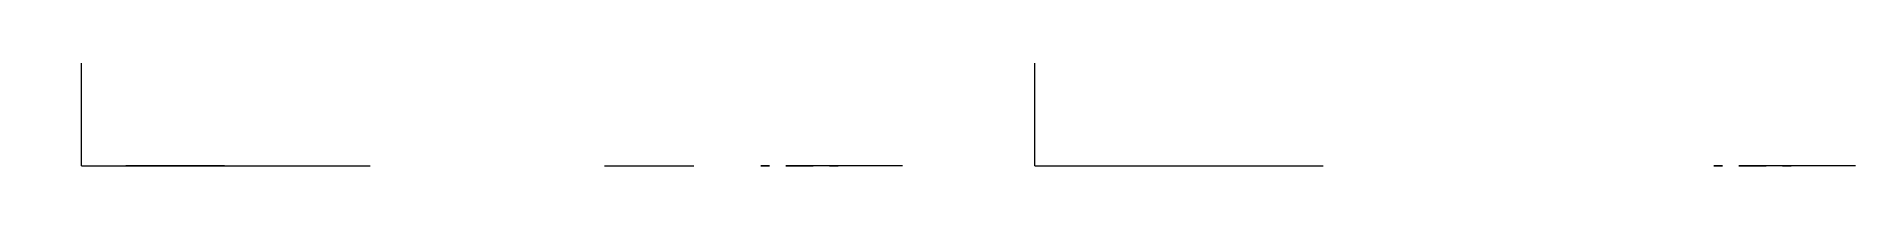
# Model space of a CAD drawing. Header units: millimetres. Extents: x -42720 to -42190, y -2 to 30.
import ezdxf
from ezdxf import colors
from ezdxf.entities.mleader import LeaderData, LeaderLine
from ezdxf.math import Vec2, Vec3

# ---------------------------------------------------------------- set-up
doc = ezdxf.new("R2010")
doc.units = ezdxf.units.MM
doc.styles.get("Standard").update_dxf_attribs({"font": 'arial.ttf'})

msp = doc.modelspace()

# ---------------------------------------------------------------- linework, layer by layer
at = {"extrusion": (0, -1, 7e-16)}
msp.add_line((-42706.39, 0, -43838.77), (-42706.39, 30, -43838.77), dxfattribs=at)
at = {"extrusion": (0, -1, 0)}
for p, q in [((-42706.39, 30, -43838.77), (-42706.39, 30, -43860.77)), ((-42706.39, 30, -43838.77), (-42706.39, 30, -43880.77)), ((-42706.39, 0, -43838.77), (-42706.39, 0, -43868.77)), ((-42706.39, 0, -43838.77), (-42622.39, 0, -43838.77)), ((-42706.39, 0, -43838.77), (-42662.39, 0, -43838.77)), ((-42706.39, 0, -43838.77), (-42706.39, 0, -43906.77)), ((-42706.39, 0, -43838.77), (-42706.39, 0, -43860.77)), ((-42467.39, 0, -43918.77), (-42497.39, 0, -43918.77)), ((-42467.39, 0, -43838.77), (-42467.39, 0, -43880.77))]:
    msp.add_line(p, q, dxfattribs=at)
at = {"color": 0, "extrusion": (0, -1, 7e-16)}
msp.add_line((-42428.89, 0, -43838.77), (-42428.89, 30, -43838.77), dxfattribs=at)
at = {"color": 0, "extrusion": (0, -1, 0)}
for p, q in [((-42428.89, 30, -43838.77), (-42428.89, 30, -43860.77)), ((-42428.89, 30, -43838.77), (-42428.89, 30, -43880.77)), ((-42428.89, 0, -43838.77), (-42428.89, 0, -43868.77)), ((-42428.89, 0, -43838.77), (-42344.89, 0, -43838.77)), ((-42428.89, 0, -43838.77), (-42384.89, 0, -43838.77)), ((-42428.89, 0, -43838.77), (-42428.89, 0, -43906.77)), ((-42428.89, 0, -43838.77), (-42428.89, 0, -43860.77)), ((-42189.89, 0, -43918.77), (-42219.89, 0, -43918.77)), ((-42189.89, 0, -43838.77), (-42189.89, 0, -43880.77))]:
    msp.add_line(p, q, dxfattribs=at)
at = {"extrusion": (0, -1, 7e-16)}
for centre, radius in [((-42507.39, -43888.77), 1.25), ((-42497.39, -43888.77), 4), ((-42487.39, -43888.77), 1.25)]:
    msp.add_circle(centre, radius, dxfattribs=at)
at = {"color": 0, "extrusion": (0, -1, 7e-16)}
for centre, radius in [((-42229.89, -43888.77), 1.25), ((-42219.89, -43888.77), 4), ((-42209.89, -43888.77), 1.25)]:
    msp.add_circle(centre, radius, dxfattribs=at)

# ---------------------------------------------------------------- texts
at = {"extrusion": (0, -1, 0)}
for s, height, p in [('1', 3.5, (-42662.39, -43880.77)), ('3', 3.5, (-42623.39, -43880.77)), ('DEVICE USB PORTS', 5, (-42622.39, -43860.77)), ('5', 3.5, (-42584.39, -43880.77)), ('7', 3.5, (-42545.39, -43880.77)), ('2', 3.5, (-42662.39, -43906.77)), ('4', 3.5, (-42623.39, -43906.77)), ('6', 3.5, (-42584.39, -43906.77)), ('8', 3.5, (-42545.39, -43906.77))]:
    msp.add_text(s, height=height, dxfattribs=at).set_placement(p)
at = {"color": 0, "extrusion": (0, -1, 0)}
for s, height, p in [('1', 3.5, (-42384.89, -43880.77)), ('3', 3.5, (-42345.89, -43880.77)), ('DEVICE USB PORTS', 5, (-42344.89, -43860.77)), ('5', 3.5, (-42306.89, -43880.77)), ('7', 3.5, (-42267.89, -43880.77)), ('5V', 3.5, (-42221.89, -43880.77)), ('5V', 3.5, (-42499.39, -43880.77, 2)), ('2', 3.5, (-42384.89, -43906.77)), ('4', 3.5, (-42345.89, -43906.77)), ('6', 3.5, (-42306.89, -43906.77)), ('8', 3.5, (-42267.89, -43906.77))]:
    msp.add_text(s, height=height, dxfattribs=at).set_placement(p)

# ---------------------------------------------------------------- leaders
ml = msp.add_multileader_mtext('Standard')
ml.set_content('FONT 5', color=256)
ml.set_leader_properties()
ml.build(insert=Vec2(0, 0))
ctx = ml.context
ctx.base_point, ctx.plane_origin, ctx.plane_y_axis = Vec3(-42528.19, 0, -43831.65), Vec3(-42556.6, 0, -43857.41), Vec3(0, 0, 1)
notes = []
notes.append((ctx, [(0, (1, 1, 0), (-42536.19, 0, -43831.65), (1, 0), 8, [(0, [(-42556.6, 0, -43857.41)], 0, [])])]))
ctx.mtext.insert, ctx.mtext.flow_direction, ctx.mtext.extrusion = Vec3(-42526.19, 0, -43829.62), 5, Vec3(0, -1)
ml = msp.add_multileader_mtext('Standard')
ml.set_content('FONT 3.5', color=256)
ml.set_leader_properties()
ml.build(insert=Vec2(0, 0))
ctx = ml.context
ctx.base_point, ctx.plane_origin, ctx.plane_y_axis = Vec3(-42721.35, 0, -43936.63), Vec3(-42662.39, 0, -43906.77), Vec3(0, 0, 1)
ctx.text_align_type = 2
notes.append((ctx, [(0, (1, 1, 0), (-42685.51, 0, -43936.63), (-1, 0), 8, [(0, [(-42662.39, 0, -43906.77)], 0, [])])]))
ctx.mtext.insert, ctx.mtext.alignment, ctx.mtext.flow_direction, ctx.mtext.extrusion = Vec3(-42695.51, 0, -43934.59), 3, 5, Vec3(0, -1)
for ctx, leaders in notes:
    for number, flags, end, landing, length, lines in leaders:
        leader = LeaderData()
        leader.index, (leader.has_last_leader_line, leader.has_dogleg_vector, leader.attachment_direction) = number, flags
        leader.last_leader_point, leader.dogleg_vector, leader.dogleg_length = Vec3(end), Vec3(landing), length
        for number, points, colour, breaks in lines:
            line = LeaderLine()
            line.index, line.vertices, line.color, line.breaks = number, Vec3.list(points), colors.encode_raw_color(colour), breaks
            leader.lines.append(line)
        ctx.leaders.append(leader)

doc.saveas('drawing.dxf')
